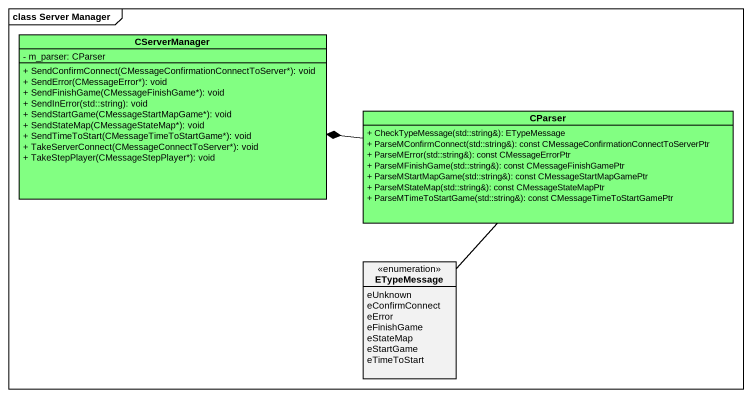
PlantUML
@startuml
mainframe class Server Manager
hide circle
hide empty members
skinparam classAttributeIconSize 0
class CServerManager #82FF82 {
  - m_parser: CParser
  + SendConfirmConnect(CMessageConfirmationConnectToServer*): void
  + SendError(CMessageError*): void
  + SendFinishGame(CMessageFinishGame*): void
  + SendInError(std::string): void
  + SendStartGame(CMessageStartMapGame*): void
  + SendStateMap(CMessageStateMap*): void
  + SendTimeToStart(CMessageTimeToStartGame*): void
  + TakeServerConnect(CMessageConnectToServer*): void
  + TakeStepPlayer(CMessageStepPlayer*): void
}
class CParser #82FF82 {
  + CheckTypeMessage(std::string&): ETypeMessage
  + ParseMConfirmConnect(std::string&): const CMessageConfirmationConnectToServerPtr
  + ParseMError(std::string&): const CMessageErrorPtr
  + ParseMFinishGame(std::string&): const CMessageFinishGamePtr
  + ParseMStartMapGame(std::string&): const CMessageStartMapGamePtr
  + ParseMStateMap(std::string&): const CMessageStateMapPtr
  + ParseMTimeToStartGame(std::string&): const CMessageTimeToStartGamePtr
}
enum ETypeMessage {
  eUnknown
  eConfirmConnect
  eError
  eFinishGame
  eStateMap
  eStartGame
  eTimeToStart
}
CParser -left-* CServerManager
ETypeMessage -up- CParser
@enduml
